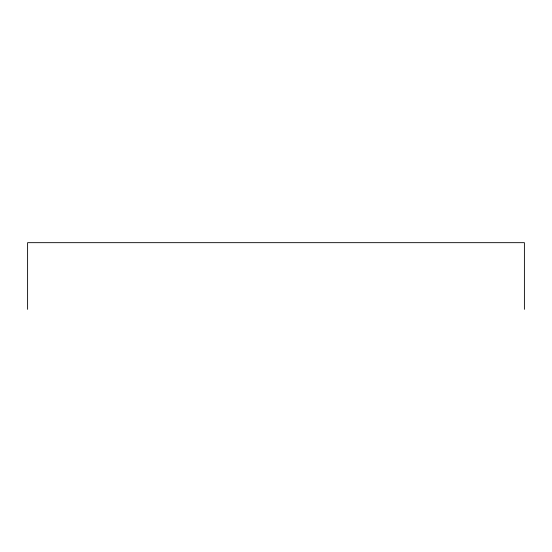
<?xml version="1.0" encoding="UTF-8"?>
<svg xmlns="http://www.w3.org/2000/svg" width="552" height="552" viewBox="0 0 552 552"><rect width="100%" height="100%" fill="white"/><g stroke="black" fill="none" stroke-linecap="round" stroke-linejoin="round"><path stroke-width="0.83" d="M524.4 309.334L524.4 242.666L27.6 242.666L27.6 309.334"/></g></svg>
